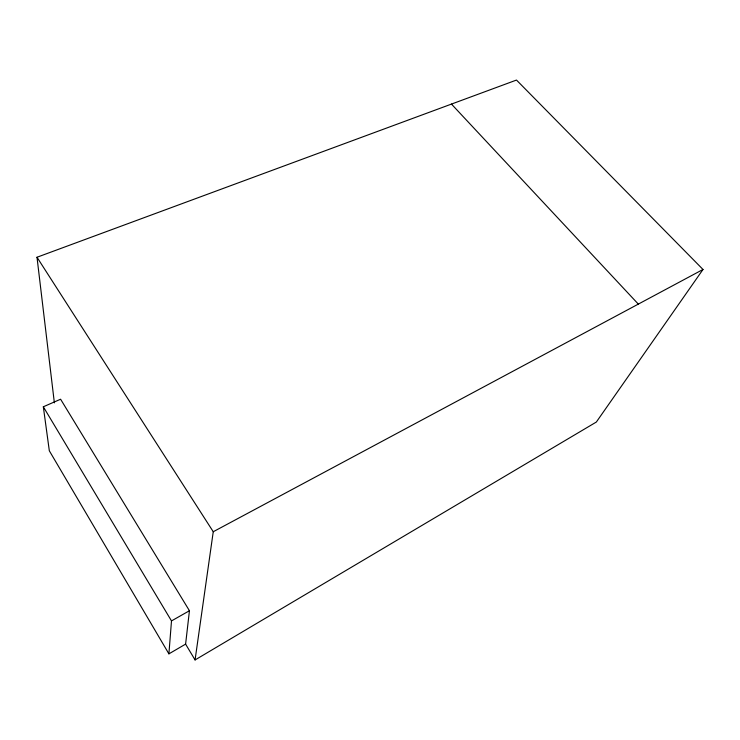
<?xml version="1.0" encoding="UTF-8"?>
<svg xmlns="http://www.w3.org/2000/svg" width="740" height="740" viewBox="0 0 740 740"><rect width="100%" height="100%" fill="white"/><g stroke="black" fill="none" stroke-linecap="round" stroke-linejoin="round"><path stroke-width="1.11" d="M185.601 644.124L168.905 653.855L171.495 620.916L43.327 406.787L60.597 399.221L189.44 610.731L185.601 644.124L195.073 659.941L596.338 422.041L703 269.471L516.483 80.059L37 257.252L54.372 402.865M195.073 659.941L213.25 531.736L37 257.252M171.495 620.916L189.44 610.731M213.25 531.736L703 269.471M451.465 104.081L638.324 304.103M168.905 653.855L49.321 450.78L43.327 406.787"/></g></svg>
